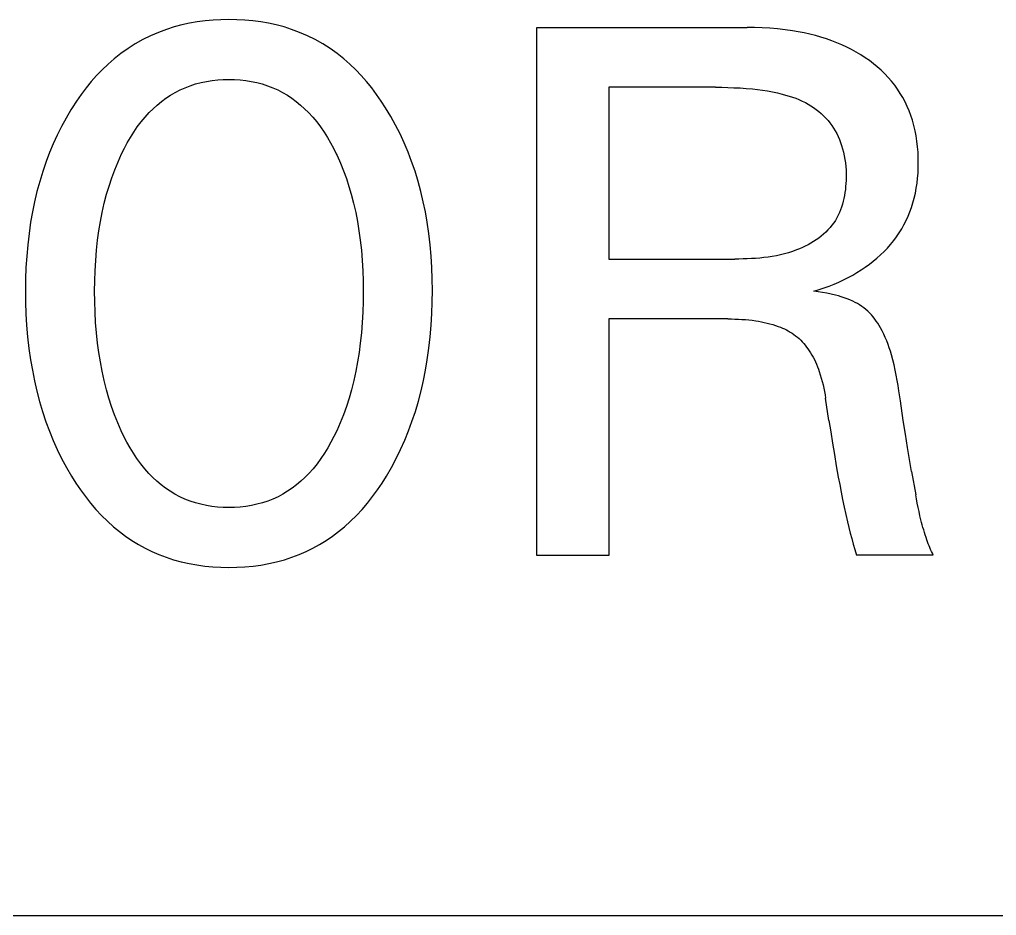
# Model space of a CAD drawing. Extents: x 0 to 420, y 0 to 297.
# Drawn here: x 159.93 to 164.002, y 180.968 to 184.701 of the extents above; entities that cross this region are included whole.
import ezdxf

# ---------------------------------------------------------------- set-up
doc = ezdxf.new("R2010")
doc.units = 0
doc.header["$LTSCALE"] = 23.1
doc.layers.add('10000_FRONT', color=7, linetype='CONTINUOUS')

msp = doc.modelspace()

# ---------------------------------------------------------------- linework, layer by layer
at = {"layer": '10000_FRONT', "color": 7, "linetype": 'CONTINUOUS'}
for p, q in [((160.5742, 184.6703), (160.5428, 184.6603)), ((160.6062, 184.6788), (160.5742, 184.6703)), ((160.6384, 184.6858), (160.6062, 184.6788)), ((160.671, 184.6915), (160.6384, 184.6858)), ((160.7038, 184.6958), (160.671, 184.6915)), ((160.7368, 184.6988), (160.7038, 184.6958)), ((160.77, 184.7006), (160.7368, 184.6988)), ((160.8031, 184.7012), (160.77, 184.7006)), ((160.8364, 184.7006), (160.8031, 184.7012)), ((160.8696, 184.6988), (160.8364, 184.7006)), ((160.9027, 184.6958), (160.8696, 184.6988)), ((160.9356, 184.6915), (160.9027, 184.6958)), ((160.9683, 184.6859), (160.9356, 184.6915)), ((161.0007, 184.6788), (160.9683, 184.6859)), ((161.0327, 184.6703), (161.0007, 184.6788)), ((161.0642, 184.6603), (161.0327, 184.6703)), ((162.0864, 182.4684), (162.0864, 184.6684)), ((162.0864, 184.6684), (162.9626, 184.6684)), ((162.9943, 184.6681), (162.9626, 184.6684)), ((163.0261, 184.667), (162.9943, 184.6681)), ((163.0578, 184.6651), (163.0261, 184.667)), ((160.4763, 184.6334), (160.4442, 184.6174)), ((160.5092, 184.6477), (160.4763, 184.6334)), ((160.5428, 184.6603), (160.5092, 184.6477)), ((161.0978, 184.6477), (161.0642, 184.6603)), ((161.1307, 184.6334), (161.0978, 184.6477)), ((161.1629, 184.6174), (161.1307, 184.6334)), ((163.0895, 184.6625), (163.0578, 184.6651)), ((163.121, 184.6589), (163.0895, 184.6625)), ((163.1525, 184.6544), (163.121, 184.6589)), ((163.1764, 184.6503), (163.1525, 184.6544)), ((163.2002, 184.6456), (163.1764, 184.6503)), ((163.2239, 184.6403), (163.2002, 184.6456)), ((163.2474, 184.6343), (163.2239, 184.6403)), ((163.2707, 184.6277), (163.2474, 184.6343)), ((163.2938, 184.6203), (163.2707, 184.6277)), ((160.4129, 184.5997), (160.3825, 184.5805)), ((160.4442, 184.6174), (160.4129, 184.5997)), ((161.1942, 184.5998), (161.1629, 184.6174)), ((161.2245, 184.5806), (161.1942, 184.5998)), ((163.3167, 184.6123), (163.2938, 184.6203)), ((163.3374, 184.6043), (163.3167, 184.6123)), ((163.3579, 184.5956), (163.3374, 184.6043)), ((163.3781, 184.5862), (163.3579, 184.5956)), ((163.3979, 184.5762), (163.3781, 184.5862)), ((160.3532, 184.5598), (160.325, 184.5376)), ((160.3825, 184.5805), (160.3532, 184.5598)), ((161.2538, 184.5598), (161.2245, 184.5806)), ((161.282, 184.5376), (161.2538, 184.5598)), ((163.4175, 184.5656), (163.3979, 184.5762)), ((163.4366, 184.5542), (163.4175, 184.5656)), ((163.4553, 184.5421), (163.4366, 184.5542)), ((160.2995, 184.5155), (160.2751, 184.4921)), ((160.325, 184.5376), (160.2995, 184.5155)), ((161.3074, 184.5155), (161.282, 184.5376)), ((161.3317, 184.4921), (161.3074, 184.5155)), ((163.4726, 184.53), (163.4553, 184.5421)), ((163.4895, 184.5173), (163.4726, 184.53)), ((163.5058, 184.5039), (163.4895, 184.5173)), ((163.5216, 184.4899), (163.5058, 184.5039)), ((160.2518, 184.4678), (160.2294, 184.4425)), ((160.2751, 184.4921), (160.2518, 184.4678)), ((161.355, 184.4678), (161.3317, 184.4921)), ((161.3772, 184.4424), (161.355, 184.4678)), ((163.5368, 184.4753), (163.5216, 184.4899)), ((163.5514, 184.46), (163.5368, 184.4753)), ((160.2294, 184.4425), (160.2081, 184.4162)), ((160.6204, 184.4172), (160.6421, 184.4256)), ((160.6421, 184.4256), (160.6643, 184.4327)), ((160.6643, 184.4327), (160.6869, 184.4387)), ((160.6869, 184.4387), (160.7098, 184.4435)), ((160.7098, 184.4435), (160.7329, 184.4471)), ((160.7329, 184.4471), (160.7562, 184.4497)), ((160.7562, 184.4497), (160.7796, 184.4512)), ((160.7796, 184.4512), (160.8031, 184.4517)), ((160.8031, 184.4517), (160.8267, 184.4512)), ((160.8267, 184.4512), (160.8501, 184.4497)), ((160.8501, 184.4497), (160.8734, 184.4471)), ((160.8734, 184.4471), (160.8965, 184.4435)), ((160.8965, 184.4435), (160.9194, 184.4387)), ((160.9194, 184.4387), (160.942, 184.4327)), ((160.942, 184.4327), (160.9642, 184.4256)), ((160.9642, 184.4256), (160.9859, 184.4172)), ((161.3985, 184.4162), (161.3772, 184.4424)), ((163.5652, 184.4441), (163.5514, 184.46)), ((163.5783, 184.4276), (163.5652, 184.4441)), ((163.5903, 184.4109), (163.5783, 184.4276)), ((160.1877, 184.3892), (160.1683, 184.3615)), ((160.2081, 184.4162), (160.1877, 184.3892)), ((160.5407, 184.3731), (160.5597, 184.3857)), ((160.5597, 184.3857), (160.5794, 184.3973)), ((160.5794, 184.3973), (160.5996, 184.4078)), ((160.5996, 184.4078), (160.6204, 184.4172)), ((160.9859, 184.4172), (161.0067, 184.4078)), ((161.0067, 184.4078), (161.0269, 184.3973)), ((161.0269, 184.3973), (161.0466, 184.3857)), ((161.0466, 184.3857), (161.0656, 184.3731)), ((161.4187, 184.3892), (161.3985, 184.4162)), ((161.4381, 184.3615), (161.4187, 184.3892)), ((162.3873, 184.419), (162.3873, 183.7033)), ((162.8316, 184.419), (162.3873, 184.419)), ((162.8316, 184.419), (162.8572, 184.4188)), ((162.8572, 184.4188), (162.8827, 184.4183)), ((162.8827, 184.4183), (162.9083, 184.4173)), ((162.9083, 184.4173), (162.9338, 184.416)), ((162.9338, 184.416), (162.9593, 184.4142)), ((162.9593, 184.4142), (162.9848, 184.4119)), ((162.9848, 184.4119), (163.0058, 184.4095)), ((163.0058, 184.4095), (163.0267, 184.4068)), ((163.0267, 184.4068), (163.0476, 184.4035)), ((163.0476, 184.4035), (163.0683, 184.3998)), ((163.0683, 184.3998), (163.089, 184.3955)), ((163.089, 184.3955), (163.1095, 184.3905)), ((163.1095, 184.3905), (163.1237, 184.3867)), ((163.1237, 184.3867), (163.1378, 184.3825)), ((163.1378, 184.3825), (163.1518, 184.378)), ((163.6015, 184.3937), (163.5903, 184.4109)), ((163.6119, 184.376), (163.6015, 184.3937)), ((160.1683, 184.3615), (160.1499, 184.3332)), ((160.4875, 184.3298), (160.5045, 184.3451)), ((160.5045, 184.3451), (160.5223, 184.3596)), ((160.5223, 184.3596), (160.5407, 184.3731)), ((161.0656, 184.3731), (161.084, 184.3596)), ((161.084, 184.3596), (161.1018, 184.3451)), ((161.1018, 184.3451), (161.1188, 184.3298)), ((161.4564, 184.3332), (161.4381, 184.3615)), ((163.1518, 184.378), (163.1656, 184.373)), ((163.1656, 184.373), (163.1792, 184.3675)), ((163.1792, 184.3675), (163.1926, 184.3615)), ((163.1926, 184.3615), (163.2058, 184.355)), ((163.2058, 184.355), (163.2176, 184.3486)), ((163.2176, 184.3486), (163.2292, 184.3418)), ((163.2292, 184.3418), (163.2404, 184.3344)), ((163.6215, 184.3578), (163.6119, 184.376)), ((163.6304, 184.3393), (163.6215, 184.3578)), ((160.1443, 184.3243), (160.1241, 184.2901)), ((160.1499, 184.3332), (160.1443, 184.3243)), ((160.4536, 184.2946), (160.4712, 184.3138)), ((160.4712, 184.3138), (160.4875, 184.3298)), ((161.1188, 184.3298), (161.1351, 184.3138)), ((161.1351, 184.3138), (161.1527, 184.2946)), ((161.4778, 184.2977), (161.4564, 184.3332)), ((163.2404, 184.3344), (163.2514, 184.3266)), ((163.2514, 184.3266), (163.262, 184.3184)), ((163.262, 184.3184), (163.2722, 184.3097)), ((163.2722, 184.3097), (163.282, 184.3005)), ((163.282, 184.3005), (163.2914, 184.2909)), ((163.6384, 184.3203), (163.6304, 184.3393)), ((163.6457, 184.3011), (163.6384, 184.3203)), ((163.6521, 184.2816), (163.6457, 184.3011)), ((160.1241, 184.2901), (160.1052, 184.2552)), ((160.4213, 184.2538), (160.437, 184.2746)), ((160.437, 184.2746), (160.4536, 184.2946)), ((161.1527, 184.2946), (161.1693, 184.2746)), ((161.1693, 184.2746), (161.185, 184.2538)), ((161.4979, 184.2614), (161.4778, 184.2977)), ((161.5165, 184.2244), (161.4979, 184.2614)), ((163.2914, 184.2909), (163.3003, 184.2809)), ((163.3003, 184.2809), (163.3085, 184.2706)), ((163.3085, 184.2706), (163.3163, 184.2599)), ((163.3163, 184.2599), (163.3236, 184.2488)), ((163.6582, 184.2599), (163.6521, 184.2816)), ((163.6634, 184.2381), (163.6582, 184.2599)), ((160.0875, 184.2197), (160.071, 184.1837)), ((160.1052, 184.2552), (160.0875, 184.2197)), ((160.3926, 184.2103), (160.4065, 184.2324)), ((160.4065, 184.2324), (160.4213, 184.2538)), ((161.185, 184.2538), (161.1998, 184.2324)), ((161.1998, 184.2324), (161.2137, 184.2103)), ((161.5339, 184.1869), (161.5165, 184.2244)), ((163.3236, 184.2488), (163.3303, 184.2374)), ((163.3303, 184.2374), (163.3366, 184.2258)), ((163.3366, 184.2258), (163.3424, 184.2138)), ((163.6677, 184.216), (163.6634, 184.2381)), ((160.071, 184.1837), (160.0557, 184.1471)), ((160.3672, 184.1648), (160.3795, 184.1878)), ((160.3795, 184.1878), (160.3926, 184.2103)), ((161.2137, 184.2103), (161.2267, 184.1878)), ((161.2267, 184.1878), (161.2391, 184.1648)), ((161.55, 184.1487), (161.5339, 184.1869)), ((163.3424, 184.2138), (163.3477, 184.2017)), ((163.3477, 184.2017), (163.3526, 184.1894)), ((163.3526, 184.1894), (163.3569, 184.1769)), ((163.6711, 184.1938), (163.6677, 184.216)), ((163.6736, 184.1715), (163.6711, 184.1938)), ((160.0557, 184.1471), (160.0416, 184.1101)), ((160.3408, 184.1087), (160.3557, 184.1414)), ((160.3557, 184.1414), (160.3672, 184.1648)), ((161.2391, 184.1648), (161.2506, 184.1414)), ((161.2506, 184.1414), (161.2539, 184.1344)), ((161.5647, 184.1101), (161.55, 184.1487)), ((163.3569, 184.1769), (163.3613, 184.1626)), ((163.3613, 184.1626), (163.365, 184.1481)), ((163.365, 184.1481), (163.3682, 184.1334)), ((163.6754, 184.149), (163.6736, 184.1715)), ((163.6764, 184.1265), (163.6754, 184.149)), ((160.0416, 184.1101), (160.0274, 184.0687)), ((160.3271, 184.0754), (160.3408, 184.1087)), ((161.2539, 184.1344), (161.268, 184.103)), ((161.268, 184.103), (161.2808, 184.0711)), ((161.5789, 184.0688), (161.5647, 184.1101)), ((163.3682, 184.1334), (163.3708, 184.1186)), ((163.3708, 184.1186), (163.3728, 184.1038)), ((163.3728, 184.1038), (163.3743, 184.0888)), ((163.6767, 184.104), (163.6764, 184.1265)), ((163.6764, 184.0828), (163.6767, 184.104)), ((160.0274, 184.0687), (160.0146, 184.027)), ((160.3147, 184.0417), (160.3271, 184.0754)), ((161.2808, 184.0711), (161.2926, 184.0388)), ((161.5917, 184.027), (161.5789, 184.0688)), ((163.3743, 184.0888), (163.3753, 184.0737)), ((163.3753, 184.0737), (163.3758, 184.0585)), ((163.3758, 184.0585), (163.3758, 184.0432)), ((163.6737, 184.0406), (163.6754, 184.0617)), ((163.6754, 184.0617), (163.6764, 184.0828)), ((160.0146, 184.027), (160.0031, 183.9848)), ((160.3034, 184.0076), (160.3147, 184.0417)), ((161.2926, 184.0388), (161.3033, 184.0062)), ((161.6032, 183.9848), (161.5917, 184.027)), ((163.3748, 184.0181), (163.3738, 184.0056)), ((163.3755, 184.0307), (163.3748, 184.0181)), ((163.3758, 184.0432), (163.3755, 184.0307)), ((163.6682, 183.9988), (163.6713, 184.0196)), ((163.6713, 184.0196), (163.6737, 184.0406)), ((160.0031, 183.9848), (159.993, 183.9423)), ((160.2933, 183.9732), (160.3034, 184.0076)), ((161.3033, 184.0062), (161.313, 183.9732)), ((161.6133, 183.9423), (161.6032, 183.9848)), ((163.3708, 183.9806), (163.3687, 183.9683)), ((163.3725, 183.9931), (163.3708, 183.9806)), ((163.3738, 184.0056), (163.3725, 183.9931)), ((163.6596, 183.9575), (163.6643, 183.9781)), ((163.6643, 183.9781), (163.6682, 183.9988)), ((159.993, 183.9423), (159.9842, 183.8995)), ((160.2749, 183.8976), (160.2835, 183.9356)), ((160.2835, 183.9356), (160.2933, 183.9732)), ((161.313, 183.9732), (161.3228, 183.9356)), ((161.3228, 183.9356), (161.3314, 183.8976)), ((161.6221, 183.8995), (161.6133, 183.9423)), ((163.3634, 183.9438), (163.3601, 183.9318)), ((163.3663, 183.956), (163.3634, 183.9438)), ((163.3687, 183.9683), (163.3663, 183.956)), ((163.6481, 183.9185), (163.654, 183.9372)), ((163.654, 183.9372), (163.6596, 183.9575)), ((159.9842, 183.8995), (159.9766, 183.8564)), ((160.2675, 183.8594), (160.2749, 183.8976)), ((161.3314, 183.8976), (161.3388, 183.8594)), ((161.6297, 183.8564), (161.6221, 183.8995)), ((163.3476, 183.897), (163.3425, 183.8859)), ((163.3522, 183.9084), (163.3476, 183.897)), ((163.3564, 183.92), (163.3522, 183.9084)), ((163.3601, 183.9318), (163.3564, 183.92)), ((163.6339, 183.8818), (163.6414, 183.9)), ((163.6414, 183.9), (163.6481, 183.9185)), ((159.9766, 183.8564), (159.9698, 183.8094)), ((160.2612, 183.821), (160.2675, 183.8594)), ((161.3388, 183.8594), (161.3451, 183.821)), ((161.6365, 183.8094), (161.6297, 183.8564)), ((163.3242, 183.8544), (163.3167, 183.8441)), ((163.3308, 183.8645), (163.3242, 183.8544)), ((163.3369, 183.8751), (163.3308, 183.8645)), ((163.3425, 183.8859), (163.3369, 183.8751)), ((163.6169, 183.8464), (163.6258, 183.864)), ((163.6258, 183.864), (163.6339, 183.8818)), ((160.2559, 183.7825), (160.2612, 183.821)), ((161.3451, 183.821), (161.3504, 183.7825)), ((163.291, 183.8156), (163.2815, 183.8069)), ((163.3001, 183.8247), (163.291, 183.8156)), ((163.3086, 183.8342), (163.3001, 183.8247)), ((163.3167, 183.8441), (163.3086, 183.8342)), ((163.5859, 183.7963), (163.5969, 183.8126)), ((163.5969, 183.8126), (163.6073, 183.8293)), ((163.6073, 183.8293), (163.6169, 183.8464)), ((159.9698, 183.8094), (159.9643, 183.7622)), ((160.2512, 183.74), (160.2559, 183.7825)), ((161.3504, 183.7825), (161.3551, 183.74)), ((161.642, 183.7622), (161.6365, 183.8094)), ((163.2398, 183.776), (163.2285, 183.7692)), ((163.2507, 183.7832), (163.2398, 183.776)), ((163.2613, 183.7907), (163.2507, 183.7832)), ((163.2716, 183.7986), (163.2613, 183.7907)), ((163.2815, 183.8069), (163.2716, 183.7986)), ((163.5611, 183.7643), (163.5739, 183.7801)), ((163.5739, 183.7801), (163.5859, 183.7963)), ((159.9643, 183.7622), (159.9601, 183.7148)), ((160.2477, 183.6974), (160.2512, 183.74)), ((161.3551, 183.74), (161.3586, 183.6974)), ((161.6462, 183.7148), (161.642, 183.7622)), ((163.1359, 183.7296), (163.119, 183.7249)), ((163.1527, 183.735), (163.1359, 183.7296)), ((163.1693, 183.7411), (163.1527, 183.735)), ((163.1814, 183.7459), (163.1693, 183.7411)), ((163.1935, 183.7512), (163.1814, 183.7459)), ((163.2053, 183.7568), (163.1935, 183.7512)), ((163.217, 183.7628), (163.2053, 183.7568)), ((163.2285, 183.7692), (163.217, 183.7628)), ((163.5191, 183.7204), (163.5337, 183.7345)), ((163.5337, 183.7345), (163.5477, 183.7491)), ((163.5477, 183.7491), (163.5611, 183.7643)), ((159.9601, 183.7148), (159.9572, 183.6674)), ((160.2453, 183.6547), (160.2477, 183.6974)), ((161.3586, 183.6974), (161.361, 183.6547)), ((161.6491, 183.6674), (161.6462, 183.7148)), ((162.3873, 183.7033), (162.9112, 183.7033)), ((162.9286, 183.7034), (162.9112, 183.7033)), ((162.946, 183.7037), (162.9286, 183.7034)), ((162.9634, 183.7042), (162.946, 183.7037)), ((162.9809, 183.7049), (162.9634, 183.7042)), ((162.9983, 183.706), (162.9809, 183.7049)), ((163.0157, 183.7074), (162.9983, 183.706)), ((163.0331, 183.7092), (163.0157, 183.7074)), ((163.0504, 183.7114), (163.0331, 183.7092)), ((163.0677, 183.714), (163.0504, 183.7114)), ((163.0849, 183.7171), (163.0677, 183.714)), ((163.102, 183.7207), (163.0849, 183.7171)), ((163.119, 183.7249), (163.102, 183.7207)), ((163.4725, 183.6815), (163.4885, 183.6939)), ((163.4885, 183.6939), (163.504, 183.7069)), ((163.504, 183.7069), (163.5191, 183.7204)), ((159.9572, 183.6674), (159.9555, 183.6199)), ((160.2439, 183.612), (160.2453, 183.6547)), ((161.361, 183.6547), (161.3624, 183.612)), ((161.6508, 183.6199), (161.6491, 183.6674)), ((163.421, 183.6468), (163.4385, 183.6578)), ((163.4385, 183.6578), (163.4557, 183.6693)), ((163.4557, 183.6693), (163.4725, 183.6815)), ((159.9555, 183.6199), (159.955, 183.5723)), ((160.2434, 183.5692), (160.2439, 183.612)), ((161.3624, 183.612), (161.3629, 183.5692)), ((161.6513, 183.5723), (161.6508, 183.6199)), ((163.3262, 183.599), (163.3459, 183.6075)), ((163.3459, 183.6075), (163.3653, 183.6166)), ((163.3653, 183.6166), (163.3844, 183.6262)), ((163.3844, 183.6262), (163.4032, 183.6364)), ((163.4032, 183.6364), (163.421, 183.6468)), ((159.955, 183.5723), (159.9555, 183.524)), ((160.2438, 183.5258), (160.2434, 183.5692)), ((161.3629, 183.5692), (161.3625, 183.5258)), ((161.6508, 183.5241), (161.6513, 183.5723)), ((163.2417, 183.5692), (163.2631, 183.5758)), ((163.2596, 183.5668), (163.2417, 183.5692)), ((163.2775, 183.564), (163.2596, 183.5668)), ((163.2631, 183.5758), (163.2844, 183.5829)), ((163.2844, 183.5829), (163.3054, 183.5907)), ((163.3054, 183.5907), (163.3262, 183.599)), ((163.2954, 183.5609), (163.2775, 183.564)), ((163.3132, 183.5573), (163.2954, 183.5609)), ((163.3309, 183.5531), (163.3132, 183.5573)), ((163.3433, 183.5498), (163.3309, 183.5531)), ((163.3555, 183.5461), (163.3433, 183.5498)), ((163.3677, 183.5421), (163.3555, 183.5461)), ((163.3797, 183.5377), (163.3677, 183.5421)), ((163.3915, 183.5329), (163.3797, 183.5377)), ((163.4032, 183.5276), (163.3915, 183.5329)), ((163.413, 183.5228), (163.4032, 183.5276)), ((159.9555, 183.524), (159.9571, 183.4756)), ((160.2452, 183.4825), (160.2438, 183.5258)), ((161.3625, 183.5258), (161.3611, 183.4825)), ((161.6492, 183.4759), (161.6508, 183.5241)), ((163.4226, 183.5176), (163.413, 183.5228)), ((163.432, 183.512), (163.4226, 183.5176)), ((163.4411, 183.506), (163.432, 183.512)), ((163.4499, 183.4996), (163.4411, 183.506)), ((163.4584, 183.4928), (163.4499, 183.4996)), ((163.4665, 183.4857), (163.4584, 183.4928)), ((163.4741, 183.4781), (163.4665, 183.4857)), ((159.9571, 183.4756), (159.96, 183.4274)), ((160.2476, 183.4392), (160.2452, 183.4825)), ((161.3611, 183.4825), (161.3587, 183.4392)), ((161.6463, 183.4277), (161.6492, 183.4759)), ((162.3873, 183.4538), (162.3873, 182.4684)), ((162.8831, 183.4538), (162.3873, 183.4538)), ((162.8831, 183.4538), (162.8976, 183.4537)), ((162.8976, 183.4537), (162.9121, 183.4534)), ((162.9121, 183.4534), (162.9267, 183.4529)), ((162.9267, 183.4529), (162.9412, 183.4521)), ((162.9412, 183.4521), (162.9557, 183.451)), ((162.9557, 183.451), (162.9701, 183.4496)), ((162.9701, 183.4496), (162.9846, 183.448)), ((162.9846, 183.448), (162.999, 183.446)), ((162.999, 183.446), (163.011, 183.4441)), ((163.4814, 183.4702), (163.4741, 183.4781)), ((163.4884, 183.462), (163.4814, 183.4702)), ((163.4951, 183.4535), (163.4884, 183.462)), ((163.5014, 183.4447), (163.4951, 183.4535)), ((163.5075, 183.4357), (163.5014, 183.4447)), ((159.96, 183.4274), (159.9641, 183.3792)), ((160.2511, 183.396), (160.2476, 183.4392)), ((161.3587, 183.4392), (161.3552, 183.396)), ((161.6422, 183.3797), (161.6463, 183.4277)), ((163.011, 183.4441), (163.0229, 183.442)), ((163.0229, 183.442), (163.0348, 183.4395)), ((163.0348, 183.4395), (163.0466, 183.4368)), ((163.0466, 183.4368), (163.0584, 183.4338)), ((163.0584, 183.4338), (163.07, 183.4304)), ((163.07, 183.4304), (163.0816, 183.4267)), ((163.0816, 183.4267), (163.0931, 183.4226)), ((163.0931, 183.4226), (163.1016, 183.4193)), ((163.1016, 183.4193), (163.1101, 183.4158)), ((163.1101, 183.4158), (163.1184, 183.412)), ((163.1184, 183.412), (163.1266, 183.4079)), ((163.1266, 183.4079), (163.1347, 183.4036)), ((163.5132, 183.4265), (163.5075, 183.4357)), ((163.5187, 183.4171), (163.5132, 183.4265)), ((163.526, 183.4036), (163.5187, 183.4171)), ((159.9641, 183.3792), (159.9695, 183.3312)), ((160.2557, 183.3528), (160.2511, 183.396)), ((161.3552, 183.396), (161.3506, 183.3528)), ((161.6368, 183.3318), (161.6422, 183.3797)), ((163.1347, 183.4036), (163.1427, 183.3991)), ((163.1427, 183.3991), (163.1504, 183.3942)), ((163.1504, 183.3942), (163.158, 183.3891)), ((163.158, 183.3891), (163.1653, 183.3837)), ((163.1653, 183.3837), (163.1726, 183.3778)), ((163.1726, 183.3778), (163.1797, 183.3716)), ((163.1797, 183.3716), (163.1865, 183.3651)), ((163.1865, 183.3651), (163.193, 183.3584)), ((163.5328, 183.39), (163.526, 183.4036)), ((163.5391, 183.3761), (163.5328, 183.39)), ((163.5449, 183.362), (163.5391, 183.3761)), ((159.9695, 183.3312), (159.9763, 183.2834)), ((160.2609, 183.3137), (160.2557, 183.3528)), ((161.3506, 183.3528), (161.3454, 183.3137)), ((161.63, 183.284), (161.6368, 183.3318)), ((163.193, 183.3584), (163.1993, 183.3514)), ((163.1993, 183.3514), (163.2054, 183.3442)), ((163.2054, 183.3442), (163.2112, 183.3368)), ((163.2112, 183.3368), (163.2168, 183.3292)), ((163.2168, 183.3292), (163.2221, 183.3215)), ((163.5504, 183.3478), (163.5449, 183.362)), ((163.5554, 183.3334), (163.5504, 183.3478)), ((163.5601, 183.3189), (163.5554, 183.3334)), ((159.9763, 183.2834), (159.9837, 183.2397)), ((160.2672, 183.2746), (160.2609, 183.3137)), ((161.3454, 183.3137), (161.3391, 183.2746)), ((161.6226, 183.2404), (161.63, 183.284)), ((163.2221, 183.3215), (163.2279, 183.3124)), ((163.2279, 183.3124), (163.2334, 183.3032)), ((163.2334, 183.3032), (163.2385, 183.2938)), ((163.2385, 183.2938), (163.2434, 183.2842)), ((163.2434, 183.2842), (163.2479, 183.2745)), ((163.5645, 183.3043), (163.5601, 183.3189)), ((163.5702, 183.2832), (163.5645, 183.3043)), ((163.5754, 183.262), (163.5702, 183.2832)), ((160.2745, 183.2358), (160.2672, 183.2746)), ((161.3391, 183.2746), (161.3318, 183.2358)), ((163.2479, 183.2745), (163.2523, 183.2647)), ((163.2523, 183.2647), (163.2563, 183.2548)), ((163.2563, 183.2548), (163.2601, 183.2448)), ((163.2601, 183.2448), (163.2637, 183.2347)), ((163.5802, 183.2406), (163.5754, 183.262)), ((159.9837, 183.2397), (159.9924, 183.1962)), ((160.283, 183.1973), (160.2745, 183.2358)), ((161.3318, 183.2358), (161.3233, 183.1973)), ((161.6139, 183.1969), (161.6226, 183.2404)), ((163.2637, 183.2347), (163.2682, 183.221)), ((163.2682, 183.221), (163.2722, 183.2073)), ((163.2722, 183.2073), (163.276, 183.1935)), ((163.5845, 183.2192), (163.5802, 183.2406)), ((163.5885, 183.1976), (163.5845, 183.2192)), ((159.9924, 183.1962), (160.0023, 183.153)), ((160.2926, 183.159), (160.283, 183.1973)), ((161.3233, 183.1973), (161.3137, 183.159)), ((161.6039, 183.1537), (161.6139, 183.1969)), ((163.276, 183.1935), (163.2794, 183.1795)), ((163.2794, 183.1795), (163.2824, 183.1656)), ((163.2824, 183.1656), (163.2852, 183.1515)), ((163.5922, 183.1761), (163.5885, 183.1976)), ((163.5956, 183.1545), (163.5922, 183.1761)), ((160.0023, 183.153), (160.0136, 183.1101)), ((160.3026, 183.1239), (160.2926, 183.159)), ((160.3137, 183.0893), (160.3026, 183.1239)), ((161.3037, 183.1239), (161.2926, 183.0893)), ((161.3137, 183.159), (161.3037, 183.1239)), ((161.5927, 183.1108), (161.6039, 183.1537)), ((163.2852, 183.1515), (163.2878, 183.1374)), ((163.2878, 183.1374), (163.29, 183.1233)), ((163.3041, 183.0313), (163.29, 183.1233)), ((163.6019, 183.1131), (163.5956, 183.1545)), ((160.0136, 183.1101), (160.0262, 183.0676)), ((160.3259, 183.0549), (160.3137, 183.0893)), ((161.2926, 183.0893), (161.2804, 183.0549)), ((161.5801, 183.0683), (161.5927, 183.1108)), ((163.614, 183.0304), (163.6019, 183.1131)), ((160.0262, 183.0676), (160.0402, 183.0256)), ((160.3394, 183.0211), (160.3259, 183.0549)), ((161.2804, 183.0549), (161.2669, 183.0211)), ((161.5661, 183.0263), (161.5801, 183.0683)), ((160.0402, 183.0256), (160.0547, 182.9864)), ((160.3541, 182.9876), (160.3394, 183.0211)), ((161.2669, 183.0211), (161.2522, 182.9876)), ((161.5516, 182.987), (161.5661, 183.0263)), ((163.3041, 183.0313), (163.3114, 182.9839)), ((163.6226, 182.9743), (163.614, 183.0304)), ((160.0547, 182.9864), (160.0704, 182.9477)), ((160.3656, 182.9636), (160.3541, 182.9876)), ((160.3779, 182.94), (160.3656, 182.9636)), ((161.2407, 182.9636), (161.2284, 182.94)), ((161.2522, 182.9876), (161.2407, 182.9636)), ((161.5358, 182.9482), (161.5516, 182.987)), ((163.3114, 182.9839), (163.3189, 182.9366)), ((163.6317, 182.9182), (163.6226, 182.9743)), ((160.0704, 182.9477), (160.0875, 182.9096)), ((160.391, 182.9168), (160.3779, 182.94)), ((160.4049, 182.8941), (160.391, 182.9168)), ((161.2153, 182.9168), (161.2014, 182.8941)), ((161.2284, 182.94), (161.2153, 182.9168)), ((161.5188, 182.9099), (161.5358, 182.9482)), ((163.3189, 182.9366), (163.3267, 182.8894)), ((163.64, 182.8679), (163.6317, 182.9182)), ((160.0875, 182.9096), (160.1059, 182.872)), ((160.4196, 182.872), (160.4049, 182.8941)), ((161.2014, 182.8941), (161.1867, 182.872)), ((161.5004, 182.8723), (161.5188, 182.9099)), ((163.3267, 182.8894), (163.3348, 182.8422)), ((160.1059, 182.872), (160.1256, 182.8351)), ((160.1256, 182.8351), (160.1467, 182.799)), ((160.4354, 182.8506), (160.4196, 182.872)), ((160.4521, 182.8299), (160.4354, 182.8506)), ((161.1709, 182.8506), (161.1542, 182.8299)), ((161.1867, 182.872), (161.1709, 182.8506)), ((161.4596, 182.799), (161.4807, 182.8353)), ((161.4807, 182.8353), (161.5004, 182.8723)), ((163.3348, 182.8422), (163.3432, 182.795)), ((163.6486, 182.8177), (163.64, 182.8679)), ((160.1467, 182.799), (160.1651, 182.7698)), ((160.4698, 182.8101), (160.4521, 182.8299)), ((160.4861, 182.7936), (160.4698, 182.8101)), ((160.5031, 182.7779), (160.4861, 182.7936)), ((161.1202, 182.7936), (161.1032, 182.7779)), ((161.1365, 182.8101), (161.1202, 182.7936)), ((161.1542, 182.8299), (161.1365, 182.8101)), ((161.4412, 182.7698), (161.4596, 182.799)), ((163.3432, 182.795), (163.349, 182.7637)), ((163.6486, 182.8177), (163.6658, 182.721)), ((160.1651, 182.7698), (160.1845, 182.7412)), ((160.5209, 182.763), (160.5031, 182.7779)), ((160.5394, 182.749), (160.5209, 182.763)), ((161.0854, 182.763), (161.0669, 182.749)), ((161.1032, 182.7779), (161.0854, 182.763)), ((161.422, 182.7412), (161.4412, 182.7698)), ((163.349, 182.7637), (163.355, 182.7324)), ((160.1845, 182.7412), (160.2048, 182.7133)), ((160.2048, 182.7133), (160.2262, 182.6862)), ((160.5585, 182.736), (160.5394, 182.749)), ((160.5783, 182.7241), (160.5585, 182.736)), ((160.5986, 182.7132), (160.5783, 182.7241)), ((160.6195, 182.7035), (160.5986, 182.7132)), ((161.0077, 182.7132), (160.9868, 182.7035)), ((161.028, 182.7241), (161.0077, 182.7132)), ((161.0478, 182.736), (161.028, 182.7241)), ((161.0669, 182.749), (161.0478, 182.736)), ((161.3805, 182.6862), (161.4017, 182.7133)), ((161.4017, 182.7133), (161.422, 182.7412)), ((163.355, 182.7324), (163.3612, 182.7012)), ((163.669, 182.7036), (163.6658, 182.721)), ((160.2262, 182.6862), (160.2486, 182.66)), ((160.6413, 182.6949), (160.6195, 182.7035)), ((160.6636, 182.6876), (160.6413, 182.6949)), ((160.6862, 182.6814), (160.6636, 182.6876)), ((160.7092, 182.6765), (160.6862, 182.6814)), ((160.7325, 182.6727), (160.7092, 182.6765)), ((160.7559, 182.6701), (160.7325, 182.6727)), ((160.8738, 182.6727), (160.8504, 182.6701)), ((160.8971, 182.6765), (160.8738, 182.6727)), ((160.9201, 182.6814), (160.8971, 182.6765)), ((160.9427, 182.6876), (160.9201, 182.6814)), ((160.965, 182.6949), (160.9427, 182.6876)), ((160.9868, 182.7035), (160.965, 182.6949)), ((161.3582, 182.66), (161.3805, 182.6862)), ((163.3612, 182.7012), (163.3677, 182.67)), ((163.6724, 182.6862), (163.669, 182.7036)), ((163.6759, 182.6688), (163.6724, 182.6862)), ((160.2486, 182.66), (160.272, 182.6348)), ((160.272, 182.6348), (160.2966, 182.6106)), ((160.7795, 182.6685), (160.7559, 182.6701)), ((160.8031, 182.668), (160.7795, 182.6685)), ((160.8268, 182.6685), (160.8031, 182.668)), ((160.8504, 182.6701), (160.8268, 182.6685)), ((161.3103, 182.6106), (161.3348, 182.6348)), ((161.3348, 182.6348), (161.3582, 182.66)), ((163.3677, 182.67), (163.3745, 182.6389)), ((163.3745, 182.6389), (163.3817, 182.6079)), ((163.6797, 182.6514), (163.6759, 182.6688)), ((163.6836, 182.6341), (163.6797, 182.6514)), ((163.6878, 182.6169), (163.6836, 182.6341)), ((160.2966, 182.6106), (160.3222, 182.5876)), ((161.2848, 182.5876), (161.3103, 182.6106)), ((163.3817, 182.6079), (163.3873, 182.5847)), ((163.6905, 182.6063), (163.6878, 182.6169)), ((163.6932, 182.5958), (163.6905, 182.6063)), ((163.696, 182.5852), (163.6932, 182.5958)), ((160.3222, 182.5876), (160.3468, 182.5675)), ((160.3468, 182.5675), (160.3724, 182.5486)), ((160.3724, 182.5486), (160.3987, 182.5308)), ((161.2347, 182.5485), (161.2602, 182.5675)), ((161.2602, 182.5675), (161.2848, 182.5876)), ((163.3873, 182.5847), (163.3932, 182.5616)), ((163.3932, 182.5616), (163.3993, 182.5386)), ((163.699, 182.5747), (163.696, 182.5852)), ((163.7021, 182.5643), (163.699, 182.5747)), ((163.7053, 182.5539), (163.7021, 182.5643)), ((163.7087, 182.5435), (163.7053, 182.5539)), ((160.3987, 182.5308), (160.4259, 182.5142)), ((160.4259, 182.5142), (160.4537, 182.4988)), ((161.1533, 182.4988), (161.1811, 182.5141)), ((161.1811, 182.5141), (161.2083, 182.5307)), ((161.2083, 182.5307), (161.2347, 182.5485)), ((163.3993, 182.5386), (163.4057, 182.5157)), ((163.4057, 182.5157), (163.4124, 182.4928)), ((163.7122, 182.5332), (163.7087, 182.5435)), ((163.7151, 182.5251), (163.7122, 182.5332)), ((163.7182, 182.5171), (163.7151, 182.5251)), ((163.7213, 182.5091), (163.7182, 182.5171)), ((163.7246, 182.5012), (163.7213, 182.5091)), ((160.4537, 182.4988), (160.4823, 182.4848)), ((160.4823, 182.4848), (160.5114, 182.4721)), ((160.5114, 182.4721), (160.541, 182.4608)), ((161.066, 182.4608), (161.0956, 182.4721)), ((161.0956, 182.4721), (161.1247, 182.4848)), ((161.1247, 182.4848), (161.1533, 182.4988)), ((162.3873, 182.4684), (162.0864, 182.4684)), ((163.4124, 182.4928), (163.4194, 182.47)), ((163.7391, 182.47), (163.4194, 182.47)), ((163.728, 182.4933), (163.7246, 182.5012)), ((163.7315, 182.4855), (163.728, 182.4933)), ((163.7352, 182.4777), (163.7315, 182.4855)), ((163.7391, 182.47), (163.7352, 182.4777)), ((160.541, 182.4608), (160.5727, 182.4505)), ((160.5727, 182.4505), (160.6047, 182.4417)), ((160.6047, 182.4417), (160.6372, 182.4344)), ((160.6372, 182.4344), (160.67, 182.4286)), ((160.67, 182.4286), (160.7031, 182.4241)), ((160.9035, 182.4241), (160.9366, 182.4285)), ((160.9366, 182.4285), (160.9695, 182.4344)), ((160.9695, 182.4344), (161.0021, 182.4417)), ((161.0021, 182.4417), (161.0342, 182.4505)), ((161.0342, 182.4505), (161.066, 182.4608)), ((160.7031, 182.4241), (160.7363, 182.421)), ((160.7363, 182.421), (160.7697, 182.4191)), ((160.7697, 182.4191), (160.8031, 182.4185)), ((160.8031, 182.4185), (160.8367, 182.4191)), ((160.8367, 182.4191), (160.8701, 182.4209)), ((160.8701, 182.4209), (160.9035, 182.4241)), ((134.0601, 180.9684), (203.5601, 180.9684))]:
    msp.add_line(p, q, dxfattribs=at)

doc.saveas('drawing.dxf')
